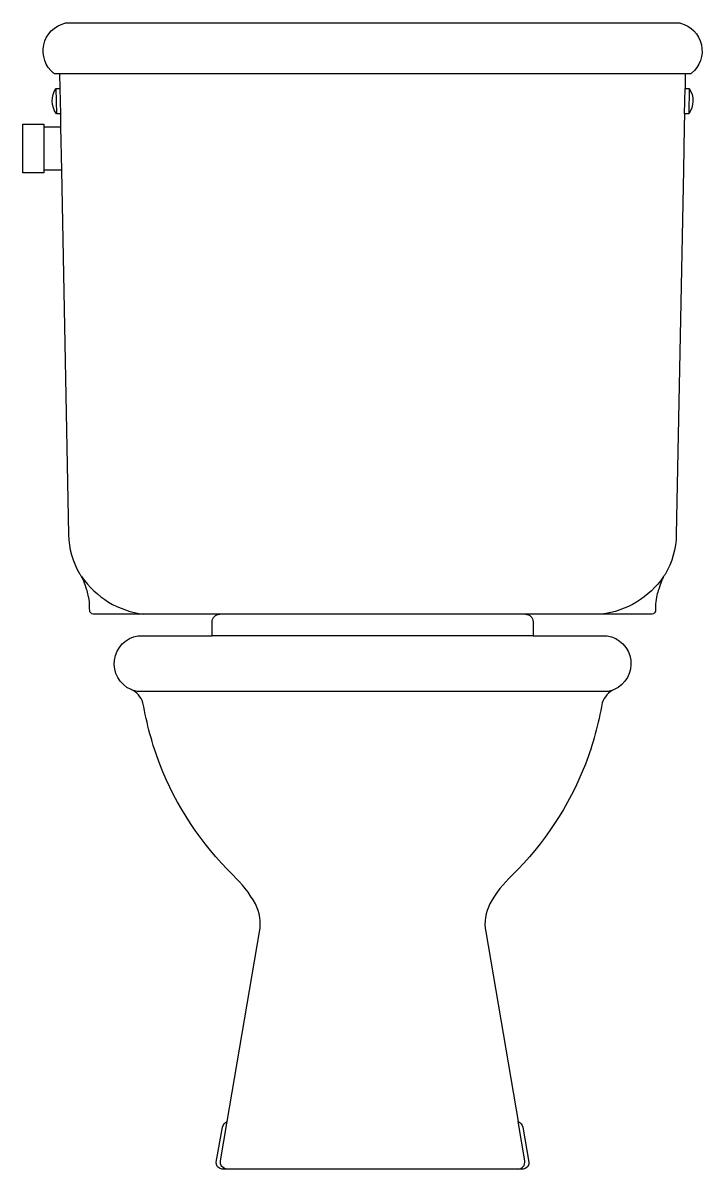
# Model space of a CAD drawing. Extents: x -0.251 to 0.236, y 0 to 0.821.
import ezdxf

# ---------------------------------------------------------------- set-up
doc = ezdxf.new("R2010")
doc.units = 0
doc.header["$LTSCALE"] = 50
doc.layers.get('0').update_dxf_attribs({"linetype": 'CONTINUOUS'})

msp = doc.modelspace()

# ---------------------------------------------------------------- linework, layer by layer
at = {"color": 0}
msp.add_lwpolyline([(0.20371, 0.41104), (0.20314, 0.40793, 0.07195), (0.20277, 0.40183), (0.20265, 0.39987, -0.060231), (0.2025, 0.39916, -0.299939), (0.19926, 0.3975), (0.164, 0.3975), (0.1095, 0.3975, -0.395127), (0.115, 0.392), (0.115, 0.382), (0.168, 0.382, -0.747949), (0.17305, 0.34349, 0.210124), (0.1645, 0.334, -0.044507), (0.1525, 0.29, -0.104017), (0.1, 0.2105, 0.077767), (0.084, 0.19, 0.164911), (0.081, 0.17), (0.1042, 0.03397, -0.239414), (0.1075, 0.03), (0.112, 0.005, -0.413755), (0.10794, 0), (0.10407, 0), (0, 0), (-0.10407, 0), (-0.10794, 0, -0.413755), (-0.112, 0.005), (-0.1075, 0.03, -0.239414), (-0.1042, 0.03397), (-0.081, 0.17, 0.164911), (-0.084, 0.19, 0.077767), (-0.1, 0.2105, -0.104017), (-0.1525, 0.29, -0.044507), (-0.1645, 0.334, 0.210124), (-0.17305, 0.34349, -0.747949), (-0.168, 0.382), (-0.115, 0.382), (-0.115, 0.392, -0.395127), (-0.1095, 0.3975), (-0.164, 0.3975), (-0.19926, 0.3975, -0.299939), (-0.2025, 0.39916, -0.060231), (-0.20265, 0.39987), (-0.20277, 0.40183, 0.07195), (-0.20314, 0.40793), (-0.20371, 0.41104, 0.048147), (-0.20498, 0.41544), (-0.2059, 0.41841, 0.047182), (-0.20812, 0.42382), (-0.20842, 0.42438, -0.000107), (-0.20844, 0.4244, -0.00761), (-0.2095, 0.426, -0.134719), (-0.2175, 0.4545), (-0.22264, 0.7155), (-0.2355, 0.7155), (-0.2355, 0.7135), (-0.2505, 0.7135), (-0.2505, 0.7485), (-0.2355, 0.7485), (-0.2355, 0.7465), (-0.22325, 0.7465), (-0.22344, 0.756), (-0.2265, 0.756, -0.31342), (-0.22685, 0.77401), (-0.22379, 0.77401), (-0.224, 0.7845), (-0.22725, 0.7845, -0.194647), (-0.2285, 0.7849, -0.613323), (-0.22047, 0.82088, -0.06591), (-0.21948, 0.821), (0, 0.821), (0.21948, 0.821, -0.06591), (0.22047, 0.82088, -0.613323), (0.2285, 0.7849, -0.194647), (0.22725, 0.7845), (0.224, 0.7845), (0.22379, 0.77401), (0.22685, 0.77401, -0.31342), (0.2265, 0.756), (0.22344, 0.756), (0.22325, 0.7465), (0.22264, 0.7155), (0.2175, 0.4545, -0.134719), (0.2095, 0.426, -0.00761), (0.20844, 0.4244, -0.000107), (0.20842, 0.42438), (0.20812, 0.42382, 0.047182), (0.2059, 0.41841), (0.20498, 0.41544, 0.048147)], format="xyb", close=True, dxfattribs=at)
for points in [[(0.224, 0.7845), (0, 0.7845), (-0.224, 0.7845)], [(-0.22685, 0.77401), (-0.2265, 0.756)], [(-0.22344, 0.756), (-0.22379, 0.77401)], [(0.22344, 0.756), (0.22379, 0.77401)], [(0.22685, 0.77401), (0.2265, 0.756)], [(-0.2355, 0.7465), (-0.2355, 0.7155)], [(-0.22264, 0.7155), (-0.22325, 0.7465)], [(0.1095, 0.3975), (0, 0.3975), (-0.1095, 0.3975)], [(0.115, 0.382), (0, 0.382), (-0.115, 0.382)]]:
    msp.add_lwpolyline(points, dxfattribs=at)
for points in [[(-0.20842, 0.42438, 0.215096), (-0.164, 0.3975, 0.215209)], [(0.20842, 0.42438, -0.215096), (0.164, 0.3975, -0.215209)], [(0.17305, 0.34349, -0.046184), (0.16951, 0.3423, -0.036402), (0.16597, 0.342), (0, 0.342), (-0.16597, 0.342, -0.036402), (-0.16951, 0.3423, -0.046184), (-0.17305, 0.34349)], [(-0.10407, 0, -0.464613), (-0.109, 0.00584), (-0.1042, 0.03397, 0.164911)], [(0.10407, 0, 0.464613), (0.109, 0.00584), (0.1042, 0.03397, -0.164911)]]:
    msp.add_lwpolyline(points, format="xyb", dxfattribs=at)

doc.saveas('drawing.dxf')
